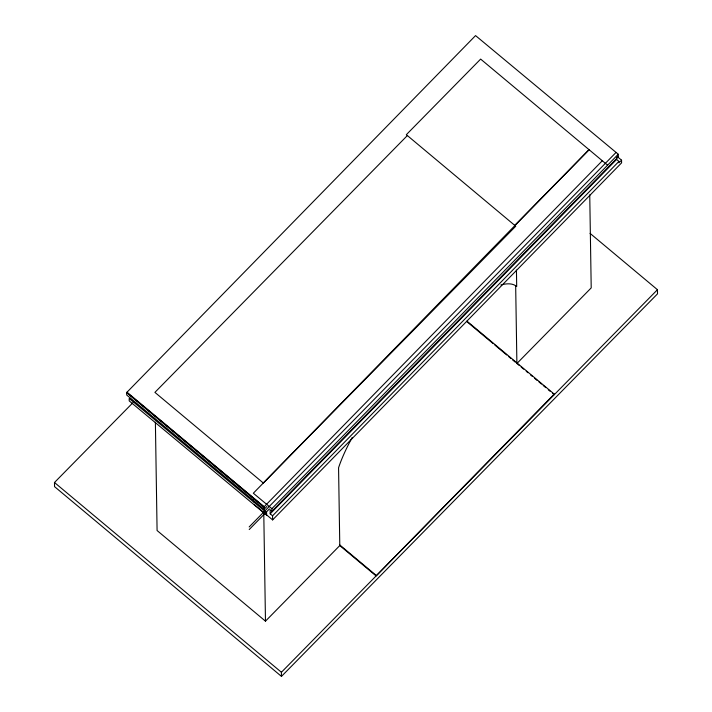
<?xml version="1.0" encoding="UTF-8"?>
<svg xmlns="http://www.w3.org/2000/svg" width="712" height="712" viewBox="0 0 712 712"><rect width="100%" height="100%" fill="white"/><g stroke="black" fill="none" stroke-linecap="round" stroke-linejoin="round"><path stroke-width="1.07" d="M266.875 506.454L264.116 509.276L126.709 395.026L126.665 392.561L475.554 35.6L618.274 154.264L618.319 156.845L271.94 511.252L270.142 509.748L270.204 513.85L272.562 515.808L272.625 519.911L254.326 504.692M264.116 509.276L264.081 506.811L127.03 392.205L126.665 392.561L263.725 507.175L602.299 160.761M271.94 511.252L271.904 508.671L618.274 154.264M270.204 513.85L616.583 159.452L616.548 157.397M272.562 515.808L618.933 161.41L616.583 159.452M617.286 156.622L621.549 160.164L618.959 162.817L618.933 161.41M272.625 519.911L621.594 162.861L621.549 160.164M249.173 526.951L616.058 152.421M249.218 529.532L269.43 508.902M590.052 233.358L657.452 289.713L657.514 293.851L281.471 676.4L54.548 486.634L54.486 482.505L132.877 402.752M407.362 135.556L154.913 392.374L263.307 483.012L515.755 226.202L406.329 134.693L480.644 59.096L607.612 165.184M514.723 225.339L589.038 149.743L253.33 493.229L271.904 508.671M519.44 365.621L516.894 363.494L591.209 287.897L589.741 194.857M155.385 422.216L157.085 530.529L265.478 621.167L339.784 545.57L338.565 467.775A138.155 36.428 -50.1 0 1 352.235 437.435M339.784 545.57L376.096 575.937L554.221 394.092L466.921 321.085M281.471 676.4L281.409 672.27L657.452 289.713M126.665 392.561L264.081 506.811M466.93 321.708L493.185 343.665M494.876 345.08L506.73 354.994M508.421 356.409L510.967 358.537M512.658 359.952L515.203 362.079M521.139 367.036L523.685 369.172M526.23 371.299L527.93 372.714M530.476 374.85L532.167 376.265M534.712 378.392L537.257 380.519M538.957 381.943L541.503 384.071M543.203 385.495L545.748 387.622M548.293 389.749L549.993 391.173M552.539 393.3L554.239 394.715L554.221 394.092M339.775 544.947L376.087 575.314M54.486 482.505L281.409 672.27M516.44 270.097L516.698 286.553A138.155 36.428 -50.1 0 0 500.874 284.969M515.684 286.34L516.894 363.494M263.752 511.51L265.478 621.167M253.428 499.691L253.463 501.844M266.591 512.729L129.184 398.48L129.219 400.909L266.635 515.159L266.591 512.729"/></g></svg>
